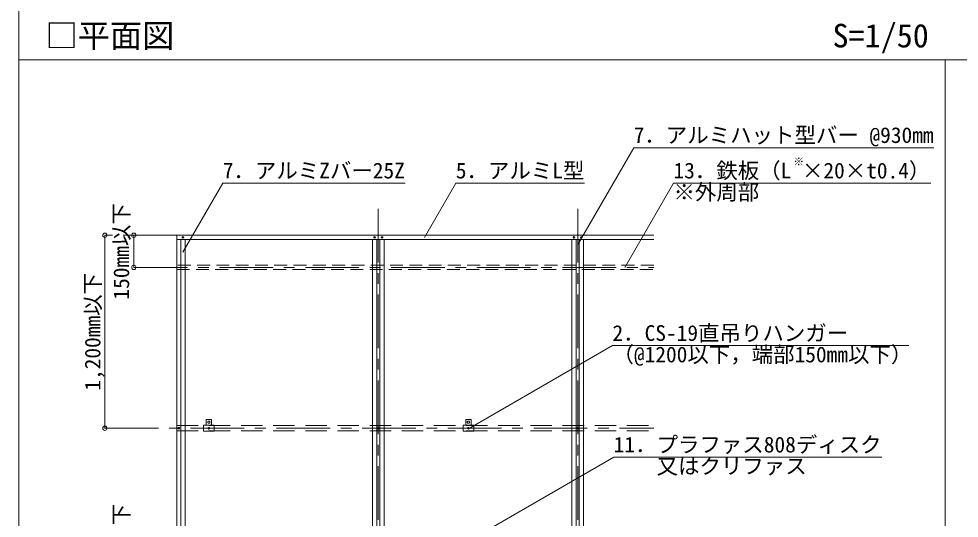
# Model space of a CAD drawing. Units: millimetres, scale not verified. Extents: x -9752 to 9748, y -6991 to 6878.
# Drawn here: x -9752 to -5366, y -2335 to -6 of the extents above; entities that cross this region are included whole.
import ezdxf
from ezdxf.enums import TextEntityAlignment as Align

# ---------------------------------------------------------------- set-up
doc = ezdxf.new("R2010")
doc.units = ezdxf.units.MM
doc.header["$LTSCALE"] = 50
doc.header["$PDMODE"] = 32
doc.header["$PDSIZE"] = 20
for name, pattern in [('CHAIN1', [8, 5, -1, 1, -1]), ('DASHED1', [1.8, 1.2, -0.6]), ('DASHED2', [3, 2, -1])]:
    doc.linetypes.add(name, pattern=pattern)
for name, color, linetype, lineweight in [('2-0_中心線', 3, 'DASHED1', 18), ('2-1_nobuchi', 7, 'Continuous', 18), ('2-2_hattogata', 7, 'Continuous', 18), ('2-3_Tgata', 7, 'Continuous', 18), ('2-4_mikiri', 4, 'Continuous', 9), ('2-5_寸法', 4, 'Continuous', 9), ('2-6_文字', 7, 'Continuous', 18), ('2-7_金物', 3, 'Continuous', 18), ('2-B_太線１', 7, 'Continuous', 18), ('F-3_太線２', 3, 'Continuous', 18), ('F-6_文字', 7, 'Continuous', 18)]:
    doc.layers.add(name, color=color, linetype=linetype, lineweight=lineweight)
doc.styles.add('ＭＳ ゴシック', font='')
doc.styles.get('ＭＳ ゴシック').set_extended_font_data('MS Gothic')

msp = doc.modelspace()

# ---------------------------------------------------------------- linework, layer by layer
at = {"layer": '2-0_中心線', "color": 4, "linetype": 'CHAIN1', "lineweight": 9}
for p, q in [((-8074.87, -5541.97), (-8074.87, -857.94)), ((-7144.87, -5541.97), (-7144.87, -857.94)), ((-9015.17, -1015.18), (-9350.17, -1015.18)), ((-9215.17, -1165.18), (-6789.87, -1165.18)), ((-9350.17, -1915.18), (-6789.87, -1915.18))]:
    msp.add_line(p, q, dxfattribs=at)
at = {"layer": '2-1_nobuchi', "linetype": 'DASHED2'}
for p, q in [((-8877.67, -1900.97), (-8877.67, -1874.17)), ((-8877.67, -1874.17), (-8852.67, -1874.17)), ((-8852.67, -1874.17), (-8852.67, -1900.97)), ((-7667.37, -1900.97), (-7667.37, -1874.17)), ((-7667.37, -1874.17), (-7642.37, -1874.17)), ((-7642.37, -1874.17), (-7642.37, -1900.97)), ((-8840.17, -1900.97), (-8890.17, -1900.97)), ((-8890.17, -1929.37), (-8890.17, -1900.97)), ((-8840.17, -1929.37), (-8890.17, -1929.37)), ((-8840.17, -1929.37), (-8840.17, -1900.97)), ((-7629.87, -1900.97), (-7679.87, -1900.97)), ((-7679.87, -1929.37), (-7679.87, -1900.97)), ((-7629.87, -1929.37), (-7679.87, -1929.37)), ((-7629.87, -1929.37), (-7629.87, -1900.97))]:
    msp.add_line(p, q, dxfattribs=at)
for centre, radius in [((-8865.17, -1886.67), 5.25), ((-7654.87, -1886.67), 5.25), ((-8865.17, -1915.28), 3.5), ((-7654.87, -1915.28), 3.5)]:
    msp.add_circle(centre, radius, dxfattribs=at)
at = {"layer": '2-2_hattogata', "linetype": 'DASHED2'}
for p, q in [((-9015.17, -1902.68), (-6789.87, -1902.68)), ((-9015.17, -1927.68), (-6789.87, -1927.68))]:
    msp.add_line(p, q, dxfattribs=at)
at = {"layer": '2-3_Tgata'}
for p, q in [((-8102.37, -1035.18), (-8102.37, -4973.68)), ((-8082.37, -1035.18), (-8082.37, -4973.68)), ((-8067.37, -1035.18), (-8067.37, -4973.68)), ((-8047.37, -1035.18), (-8047.37, -4973.68)), ((-7172.37, -1035.18), (-7172.37, -4973.68)), ((-7152.37, -1035.18), (-7152.37, -4973.68)), ((-7137.37, -1035.18), (-7137.37, -4973.68)), ((-7117.37, -1035.18), (-7117.37, -4973.68))]:
    msp.add_line(p, q, dxfattribs=at)
at = {"layer": '2-4_mikiri'}
for p, q in [((-9015.17, -1015.18), (-6789.87, -1015.18)), ((-9015.17, -1015.18), (-9015.17, -4973.68)), ((-9015.17, -1035.18), (-6789.87, -1035.18)), ((-8996.37, -1035.18), (-8996.37, -4973.68)), ((-8976.37, -1035.18), (-8976.37, -4973.68))]:
    msp.add_line(p, q, dxfattribs=at)
at = {"layer": '2-5_寸法'}
for p, q in [((-9350.17, -1915.18), (-9350.17, -1015.18)), ((-9215.17, -1165.18), (-9215.17, -1015.18))]:
    msp.add_line(p, q, dxfattribs=at)
for p in [(-9350.17, -1015.18), (-9215.17, -1015.18), (-9215.17, -1165.18), (-9350.17, -1915.18)]:
    msp.add_point(p, dxfattribs=at)
at = {"layer": '2-6_文字'}
for p, q in [((-8800.31, -772.29), (-8986.37, -1094.56)), ((-8800.31, -772.29), (-7950.31, -772.29)), ((-7713.3, -772.29), (-7859.31, -1025.18)), ((-7713.3, -772.29), (-7113.3, -772.29)), ((-6698.25, -772.29), (-6925.08, -1165.18)), ((-6698.25, -772.29), (-5498.25, -772.29)), ((-6982.71, -1529.87), (-7654.67, -1917.83)), ((-6982.71, -1529.87), (-5600.71, -1529.87)), ((-6976.77, -2050), (-7609.42, -2415.26)), ((-6976.77, -2050), (-5726.77, -2050))]:
    msp.add_line(p, q, dxfattribs=at)
msp.add_lwpolyline([(-7144.33, -1058.11), (-6883.81, -606.88), (-5483.81, -606.88)], dxfattribs=at)
at = {"layer": '2-7_金物', "linetype": 'DASHED1'}
for p, q in [((-6789.87, -1155.18), (-9015.17, -1155.18)), ((-9015.17, -1155.18), (-9015.17, -1175.18)), ((-9015.17, -1175.18), (-6789.87, -1175.18))]:
    msp.add_line(p, q, dxfattribs=at)
at = {"layer": '2-B_太線１'}
for p, q in [((-8988.67, -1024.68), (-8988.67, -1025.68)), ((-8988.67, -1024.68), (-8987.37, -1024.68)), ((-8988.67, -1025.68), (-8987.37, -1025.68)), ((-8986.87, -1022.88), (-8986.87, -1024.18)), ((-8986.87, -1022.88), (-8985.87, -1022.88)), ((-8985.87, -1022.88), (-8985.87, -1024.18)), ((-8985.87, -1026.18), (-8985.87, -1027.48)), ((-8985.37, -1024.68), (-8984.07, -1024.68)), ((-8985.37, -1025.68), (-8984.07, -1025.68)), ((-8984.07, -1024.68), (-8984.07, -1025.68)), ((-8094.67, -1024.68), (-8094.67, -1025.68)), ((-8094.67, -1024.68), (-8093.37, -1024.68)), ((-8094.67, -1025.68), (-8093.37, -1025.68)), ((-8092.87, -1022.88), (-8092.87, -1024.18)), ((-8092.87, -1022.88), (-8091.87, -1022.88)), ((-8091.87, -1022.88), (-8091.87, -1024.18)), ((-8091.87, -1026.18), (-8091.87, -1027.48)), ((-8091.37, -1024.68), (-8090.07, -1024.68)), ((-8091.37, -1025.68), (-8090.07, -1025.68)), ((-8090.07, -1024.68), (-8090.07, -1025.68)), ((-8059.67, -1024.68), (-8059.67, -1025.68)), ((-8059.67, -1024.68), (-8058.37, -1024.68)), ((-8059.67, -1025.68), (-8058.37, -1025.68)), ((-8057.87, -1022.88), (-8057.87, -1024.18)), ((-8057.87, -1022.88), (-8056.87, -1022.88)), ((-8056.87, -1022.88), (-8056.87, -1024.18)), ((-8056.87, -1026.18), (-8056.87, -1027.48)), ((-8056.37, -1024.68), (-8055.07, -1024.68)), ((-8056.37, -1025.68), (-8055.07, -1025.68)), ((-8055.07, -1024.68), (-8055.07, -1025.68)), ((-7164.67, -1024.68), (-7164.67, -1025.68)), ((-7164.67, -1024.68), (-7163.37, -1024.68)), ((-7164.67, -1025.68), (-7163.37, -1025.68)), ((-7162.87, -1022.88), (-7162.87, -1024.18)), ((-7162.87, -1022.88), (-7161.87, -1022.88)), ((-7161.87, -1022.88), (-7161.87, -1024.18)), ((-7161.87, -1026.18), (-7161.87, -1027.48)), ((-7161.37, -1024.68), (-7160.07, -1024.68)), ((-7161.37, -1025.68), (-7160.07, -1025.68)), ((-7160.07, -1024.68), (-7160.07, -1025.68)), ((-7129.67, -1024.68), (-7129.67, -1025.68)), ((-7129.67, -1024.68), (-7128.37, -1024.68)), ((-7129.67, -1025.68), (-7128.37, -1025.68)), ((-7127.87, -1022.88), (-7127.87, -1024.18)), ((-7127.87, -1022.88), (-7126.87, -1022.88)), ((-7126.87, -1022.88), (-7126.87, -1024.18)), ((-7126.87, -1026.18), (-7126.87, -1027.48)), ((-7126.37, -1024.68), (-7125.07, -1024.68)), ((-7126.37, -1025.68), (-7125.07, -1025.68)), ((-7125.07, -1024.68), (-7125.07, -1025.68)), ((-9008.07, -1914.68), (-9008.07, -1915.68)), ((-9008.07, -1914.68), (-9006.77, -1914.68)), ((-9008.07, -1915.68), (-9006.77, -1915.68)), ((-9006.27, -1912.88), (-9006.27, -1914.18)), ((-9006.27, -1912.88), (-9005.27, -1912.88)), ((-9005.27, -1912.88), (-9005.27, -1914.18)), ((-9005.27, -1916.18), (-9005.27, -1917.48)), ((-9004.77, -1914.68), (-9003.47, -1914.68)), ((-9004.77, -1915.68), (-9003.47, -1915.68)), ((-9003.47, -1914.68), (-9003.47, -1915.68)), ((-8077.17, -1914.68), (-8077.17, -1915.68)), ((-8077.17, -1914.68), (-8075.87, -1914.68)), ((-8077.17, -1915.68), (-8075.87, -1915.68)), ((-8075.37, -1912.88), (-8075.37, -1914.18)), ((-8075.37, -1912.88), (-8074.37, -1912.88)), ((-8074.37, -1912.88), (-8074.37, -1914.18)), ((-8074.37, -1916.18), (-8074.37, -1917.48)), ((-8073.87, -1914.68), (-8072.57, -1914.68)), ((-8073.87, -1915.68), (-8072.57, -1915.68)), ((-8072.57, -1914.68), (-8072.57, -1915.68)), ((-7147.17, -1914.68), (-7147.17, -1915.68)), ((-7147.17, -1914.68), (-7145.87, -1914.68)), ((-7147.17, -1915.68), (-7145.87, -1915.68)), ((-7145.37, -1912.88), (-7145.37, -1914.18)), ((-7145.37, -1912.88), (-7144.37, -1912.88)), ((-7144.37, -1912.88), (-7144.37, -1914.18)), ((-7144.37, -1916.18), (-7144.37, -1917.48)), ((-7143.87, -1914.68), (-7142.57, -1914.68)), ((-7143.87, -1915.68), (-7142.57, -1915.68)), ((-7142.57, -1914.68), (-7142.57, -1915.68))]:
    msp.add_line(p, q, dxfattribs=at)
for points in [[(-8986.87, -1026.18), (-8986.87, -1027.48), (-8985.87, -1027.48)], [(-8092.87, -1026.18), (-8092.87, -1027.48), (-8091.87, -1027.48)], [(-8057.87, -1026.18), (-8057.87, -1027.48), (-8056.87, -1027.48)], [(-7162.87, -1026.18), (-7162.87, -1027.48), (-7161.87, -1027.48)], [(-7127.87, -1026.18), (-7127.87, -1027.48), (-7126.87, -1027.48)], [(-9006.27, -1916.18), (-9006.27, -1917.48), (-9005.27, -1917.48)], [(-8075.37, -1916.18), (-8075.37, -1917.48), (-8074.37, -1917.48)], [(-7145.37, -1916.18), (-7145.37, -1917.48), (-7144.37, -1917.48)]]:
    msp.add_lwpolyline(points, dxfattribs=at)
for centre in [(-8986.37, -1025.18), (-8092.37, -1025.18), (-8057.37, -1025.18), (-7162.37, -1025.18), (-7127.37, -1025.18), (-9005.77, -1915.18), (-8074.87, -1915.18), (-7144.87, -1915.18)]:
    msp.add_circle(centre, 4, dxfattribs=at)
for centre, start, end in [((-8987.37, -1024.18), 269.99998, 0), ((-8987.37, -1026.18), 0, 89.99998), ((-8985.37, -1024.18), 180, 270), ((-8985.37, -1026.18), 90, 180), ((-8093.37, -1024.18), 269.99998, 0), ((-8093.37, -1026.18), 0, 89.99998), ((-8091.37, -1024.18), 180, 270), ((-8091.37, -1026.18), 90, 180), ((-8058.37, -1024.18), 269.99998, 0), ((-8058.37, -1026.18), 0, 89.99998), ((-8056.37, -1024.18), 180, 270), ((-8056.37, -1026.18), 90, 180), ((-7163.37, -1024.18), 269.99998, 0), ((-7163.37, -1026.18), 0, 89.99998), ((-7161.37, -1024.18), 180, 270), ((-7161.37, -1026.18), 90, 180), ((-7128.37, -1024.18), 269.99998, 0), ((-7128.37, -1026.18), 0, 89.99998), ((-7126.37, -1024.18), 180, 270), ((-7126.37, -1026.18), 90, 180), ((-9006.77, -1914.18), 269.99998, 0), ((-9006.77, -1916.18), 0, 89.99998), ((-9004.77, -1914.18), 180, 270), ((-9004.77, -1916.18), 90, 180), ((-8075.87, -1914.18), 269.99998, 0), ((-8075.87, -1916.18), 0, 89.99998), ((-8073.87, -1914.18), 180, 270), ((-8073.87, -1916.18), 90, 180), ((-7145.87, -1914.18), 269.99998, 0), ((-7145.87, -1916.18), 0, 89.99998), ((-7143.87, -1914.18), 180, 270), ((-7143.87, -1916.18), 90, 180)]:
    msp.add_arc(centre, 0.5, start, end, dxfattribs=at)
at = {"layer": 'F-3_太線２'}
msp.add_line((-9751.67, 6877.5), (-9751.67, -6872.5), dxfattribs=at)
at = {"layer": 'F-6_文字', "color": 3}
for p, q in [((-9751.67, -197.5), (-1.67, -197.5)), ((-5431.19, -197.5), (-5431.19, -6072.5))]:
    msp.add_line(p, q, dxfattribs=at)

# ---------------------------------------------------------------- texts
at = {"layer": '2-5_寸法', "style": 'ＭＳ ゴシック'}
for s, p in [('150mm以下', (-9215.17, -1315.18)), ('1,200mm以下', (-9348.8, -1740.18)), ('312mm以下', (-9215.17, -2716.68))]:
    msp.add_text(s, height=73.31, rotation=90, dxfattribs=at).set_placement(p, align=Align.BOTTOM_LEFT)
at = {"layer": '2-6_文字', "color": 4, "style": 'ＭＳ ゴシック'}
for s, height, p in [('7．アルミハット型バー @930mm', 73.31, (-6883.81, -606.88)), ('※', 36.66, (-6138.8, -701.34)), ('7．アルミZバー25Z', 73.31, (-8800.31, -772.29)), ('5．アルミL型', 73.31, (-7713.3, -772.29)), ('13．鉄板（L ×20×t0.4）', 73.31, (-6698.25, -772.29)), ('※外周部', 73.31, (-6698.25, -872.29)), ('2．CS-19直吊りハンガー', 73.31, (-6982.71, -1529.87)), ('（@1200以下，端部150mm以下）', 73.31, (-6982.71, -1629.87)), ('11．プラファス808ディスク', 73.31, (-6976.77, -2050)), ('\u3000\u3000又はクリファス', 73.31, (-6976.77, -2150))]:
    msp.add_text(s, height=height, dxfattribs=at).set_placement(p, align=Align.BOTTOM_LEFT)
at = {"layer": 'F-6_文字', "style": 'ＭＳ ゴシック'}
for s, p in [('□平面図', (-9626.67, -172.5)), ('S=1/50 ', (-5956.19, -172.5))]:
    msp.add_text(s, height=110, dxfattribs=at).set_placement(p, align=Align.BOTTOM_LEFT)

doc.saveas('drawing.dxf')
